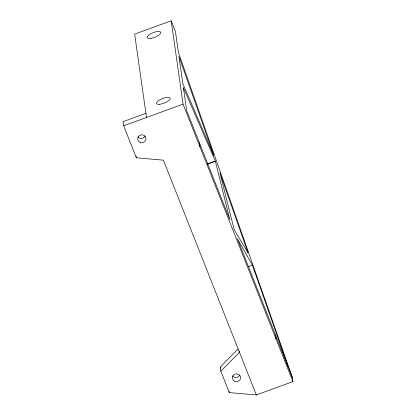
<?xml version="1.0" encoding="UTF-8"?>
<svg xmlns="http://www.w3.org/2000/svg" width="416" height="416" viewBox="0 0 416 416"><rect width="100%" height="100%" fill="white"/><g stroke="black" fill="none" stroke-linecap="round" stroke-linejoin="round"><path stroke-width="0.62" d="M183.321 89.674L183.42 87.729L215.368 161.138L229.856 219.669L186.685 110.651L183.42 87.729M146.51 117.473L134.649 34.128L171.189 20.8L175.417 31.47L178.381 52.307L292.328 377.437L292.921 381.602L256.381 394.935L229.315 392.595L220.865 371.249L220.272 367.084L237.978 349.008M220.865 371.249L239.476 352.248L239.309 351.057M207.459 164.06L215.368 161.138L207.449 164.024M145.917 113.308L123.079 121.638L123.672 125.804L136.349 157.82L163.415 160.16L256.454 395.2M123.672 125.804L183.05 104.146L171.189 20.8M248.118 266.755L252.382 265.2L288.101 366.766M252.382 265.2L237.39 238.706L292.328 377.437M183.05 104.146L292.921 381.602M220.272 367.084L220.74 368.269M275.423 334.75L276.016 338.915M199.363 142.662L199.956 146.832M229.148 391.404L229.315 392.595M136.094 156.036L136.349 157.82M145.023 136.11A4.144 3.89 -8.1 0 1 137.883 136.854M239.678 375.154A4.144 3.89 -8.1 0 1 232.539 375.898M247.972 252.668L234.25 229.835L219.924 172.916L247.972 252.668M213.678 155.152L182.827 83.564L178.974 56.477L213.678 155.152M159.468 104.312A7.316 2.465 -21.6 0 0 170.196 98.654A7.316 2.465 -21.6 0 0 160.404 99.455A7.316 2.465 -21.6 0 0 159.468 104.312M151.05 38.355A7.316 2.465 -21.6 0 0 160.826 32.396A7.316 2.465 -21.6 0 0 150.088 34.148A7.316 2.465 -21.6 0 0 151.05 38.355M140.124 142.282A4.144 3.89 -8.1 0 0 145.974 138.284A4.144 3.89 -8.1 0 0 139.459 135.574A4.144 3.89 -8.1 0 0 140.124 142.282M234.78 381.321A4.144 3.89 -8.1 0 0 240.63 377.328A4.144 3.89 -8.1 0 0 234.114 374.618A4.144 3.89 -8.1 0 0 234.78 381.321"/></g></svg>
